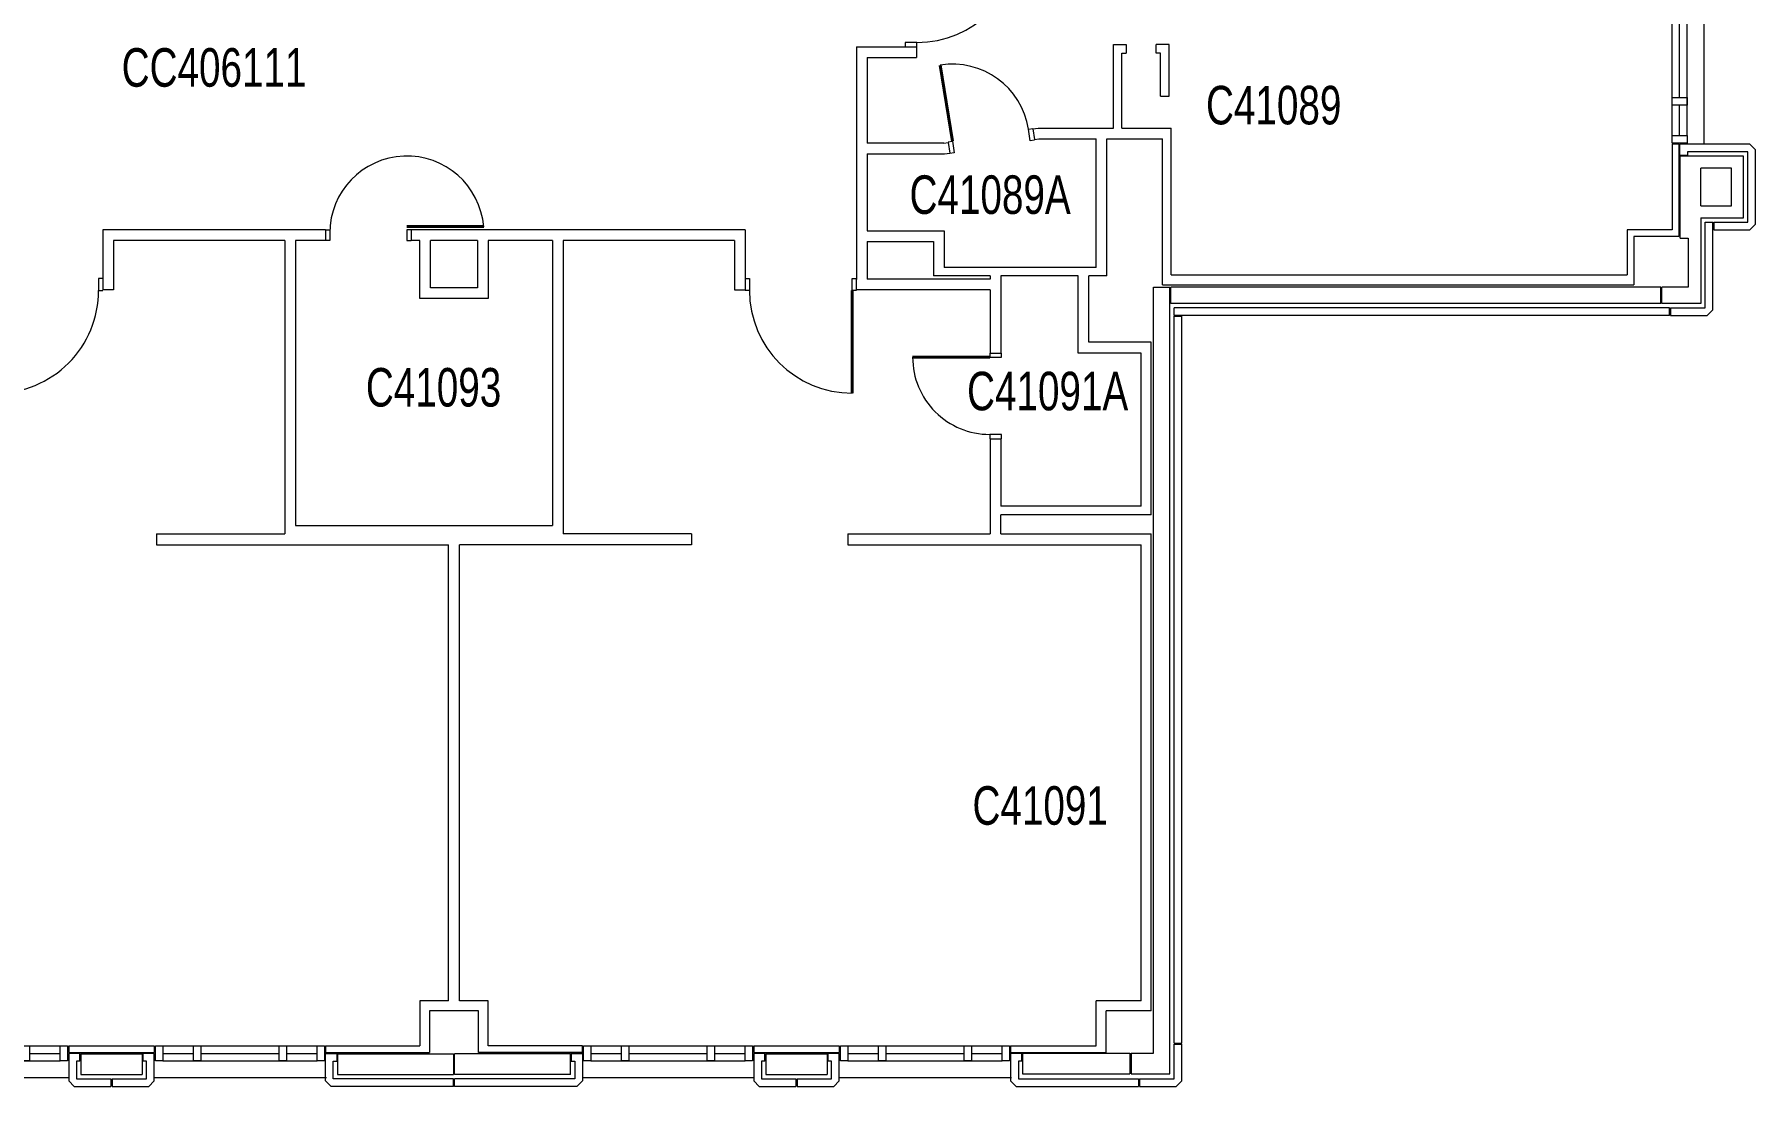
# Model space of a CAD drawing. Header units: inches. Extents: x 1097 to 10841, y 897 to 6841.
# Drawn here: x 10037 to 10841, y 1729 to 2220 of the extents above; entities that cross this region are included whole.
import ezdxf
from ezdxf.enums import TextEntityAlignment as Align

# ---------------------------------------------------------------- set-up
doc = ezdxf.new("R2010")
doc.units = ezdxf.units.IN
doc.header["$MEASUREMENT"] = 0
doc.layers.get('0').update_dxf_attribs({"lineweight": 18})
for name, color, linetype, lineweight, true_color in [('Level 15', 7, 'Continuous', 18, 0xfefefe), ('Level 16', 7, 'Continuous', 18, 0xfefefe), ('Level 23', 7, 'Continuous', 18, 0xfefefe), ('Level 25', 7, 'Continuous', 18, 0xfefefe), ('Level 26', 7, 'Continuous', 18, 0xfefefe), ('Level 48', 7, 'Continuous', 18, 0xfefefe)]:
    doc.layers.add(name, color=color, linetype=linetype, lineweight=lineweight, true_color=true_color)
doc.styles.add('Styledgn001', font='dgn001.shx')

# ---------------------------------------------------------------- blocks, each defined once
blk = doc.blocks.new('ASSWG2')
at = {"layer": 'Level 25', "color": 2, "linetype": 'Continuous', "lineweight": 40, "true_color": 0xffff00}
blk.add_line((48, 48.00025), (0, 48.00025), dxfattribs=at)
at = {"layer": 'Level 25', "color": 2, "linetype": 'Continuous', "lineweight": 13, "true_color": 0xffff00}
for points in [[(-5.5, 50), (-5.5, 48), (0, 48), (0, 50)], [(0, -2), (0, 0), (-5.5, 0), (-5.5, -2)]]:
    blk.add_lwpolyline(points, dxfattribs=at)
at = {"layer": 'Level 25', "color": 2, "linetype": 'Continuous', "lineweight": 0, "true_color": 0xffff00}
blk.add_ellipse((0, 48.00025), major_axis=(-0.00002, -48), ratio=1, start_param=6.283185016, end_param=7.853981295, dxfattribs=at)
blk = doc.blocks.new('DFULL1')
at = {"layer": 'Level 25', "color": 2, "linetype": 'Continuous', "lineweight": 40, "true_color": 0xffff00}
blk.add_line((35.87, 1.5), (0, 1.5), dxfattribs=at)
at = {"layer": 'Level 25', "color": 2, "linetype": 'Continuous', "lineweight": 0, "true_color": 0xffff00}
blk.add_ellipse((0, -1.5), major_axis=(-36, 0), ratio=1, start_param=3.224893, end_param=6.28328, dxfattribs=at)
at = {"layer": 'Level 26', "color": 2, "linetype": 'Continuous', "lineweight": 13, "true_color": 0xffff00}
for points in [[(-38, 0), (-36, 0), (-36, -5), (-38, -5)], [(2, 0), (0, 0), (0, -5), (2, -5)]]:
    blk.add_lwpolyline(points, dxfattribs=at)
blk = doc.blocks.new('ASSWG24')
at = {"layer": 'Level 25', "color": 2, "linetype": 'Continuous', "lineweight": 40, "true_color": 0xffff00}
blk.add_line((-41.21, 29.9), (-35.55, -5.66), dxfattribs=at)
at = {"layer": 'Level 25', "color": 2, "linetype": 'Continuous', "lineweight": 13, "true_color": 0xffff00}
for points in [[(2.84, -5.12), (0.86, -5.43), (0, 0), (1.98, 0.31)], [(-37.53, -5.97), (-35.55, -5.66), (-34.69, -11.09), (-36.66, -11.4)]]:
    blk.add_lwpolyline(points, dxfattribs=at)
at = {"layer": 'Level 25', "color": 2, "linetype": 'Continuous', "lineweight": 0, "true_color": 0xffff00}
blk.add_ellipse((-35.55, -5.66), major_axis=(35.55, 5.66), ratio=1, start_param=6.283185, end_param=7.853981, dxfattribs=at)
blk = doc.blocks.new('ASHNG66')
at = {"layer": 'Level 25', "color": 2, "linetype": 'Continuous', "lineweight": 40, "true_color": 0xffff00}
blk.add_line((-36, 0), (0, 0), dxfattribs=at)
at = {"layer": 'Level 25', "color": 2, "linetype": 'Continuous', "lineweight": 13, "true_color": 0xffff00}
for points in [[(0, 2), (0, 0), (5.5, 0), (5.5, 2)], [(5.5, -38), (5.5, -36), (0, -36), (0, -38)]]:
    blk.add_lwpolyline(points, dxfattribs=at)
at = {"layer": 'Level 25', "color": 2, "linetype": 'Continuous', "lineweight": 0, "true_color": 0xffff00}
blk.add_ellipse((0, 0), major_axis=(0, -36), ratio=1, start_param=4.712389, end_param=6.283186, dxfattribs=at)
blk = doc.blocks.new('ASHNG67')
at = {"layer": 'Level 25', "color": 2, "linetype": 'Continuous', "lineweight": 40, "true_color": 0xffff00}
blk.add_line((0, -48), (0, 0), dxfattribs=at)
at = {"layer": 'Level 25', "color": 2, "linetype": 'Continuous', "lineweight": 13, "true_color": 0xffff00}
for points in [[(-50, 5.5), (-48, 5.5), (-48, 0), (-50, 0)], [(2, 0), (0, 0), (0, 5.5), (2, 5.5)]]:
    blk.add_lwpolyline(points, dxfattribs=at)
at = {"layer": 'Level 25', "color": 2, "linetype": 'Continuous', "lineweight": 0, "true_color": 0xffff00}
blk.add_ellipse((0, 0), major_axis=(-48, 0), ratio=1, start_param=6.283185, end_param=7.853981, dxfattribs=at)
blk = doc.blocks.new('ASHNG69')
at = {"layer": 'Level 25', "color": 2, "linetype": 'Continuous', "lineweight": 40, "true_color": 0xffff00}
blk.add_line((0, -48), (0, 0), dxfattribs=at)
at = {"layer": 'Level 25', "color": 2, "linetype": 'Continuous', "lineweight": 13, "true_color": 0xffff00}
for points in [[(-2, 0), (0, 0), (0, 5.5), (-2, 5.5)], [(50, 5.5), (48, 5.5), (48, 0), (50, 0)]]:
    blk.add_lwpolyline(points, dxfattribs=at)
at = {"layer": 'Level 25', "color": 2, "linetype": 'Continuous', "lineweight": 0, "true_color": 0xffff00}
blk.add_ellipse((0, 0), major_axis=(48, 0), ratio=1, start_param=4.712389, end_param=6.283186, dxfattribs=at)
blk = doc.blocks.new('WINWIN38')
at = {"layer": 'Level 15', "color": 30, "linetype": 'Continuous', "lineweight": 0, "true_color": 0xf26432}
blk.add_line((79.874875, -15), (-0.489, -15), dxfattribs=at)
at = {"layer": 'Level 16', "color": 163, "linetype": 'Continuous', "lineweight": 0, "true_color": 0x5587b9}
for p, q in [((3.5, 0), (75.499875, 0)), ((3.5, -7), (75.499875, -7))]:
    blk.add_line(p, q, dxfattribs=at)
at = {"layer": 'Level 16', "color": 163, "linetype": 'Continuous', "lineweight": 13, "true_color": 0x5587b9}
for p, q in [((3.5, -3.5), (17.75, -3.5)), ((21.25, -3.5), (57.749875, -3.5)), ((61.249875, -3.5), (75.499875, -3.5))]:
    blk.add_line(p, q, dxfattribs=at)
for points in [[(3.5, 0), (3.5, -7), (0, -7), (0, 0), (3.5, 0)], [(21.25, 0), (21.25, -7), (17.75, -7), (17.75, 0), (21.25, 0)], [(61.249875, 0), (61.249875, -7), (57.749875, -7), (57.749875, 0), (61.249875, 0)], [(78.999875, 0), (78.999875, -7), (75.499875, -7), (75.499875, 0), (78.999875, 0)]]:
    blk.add_lwpolyline(points, close=True, dxfattribs=at)
blk = doc.blocks.new('WINWIN39')
at = {"layer": 'Level 15', "color": 30, "linetype": 'Continuous', "lineweight": 0, "true_color": 0xf26432}
blk.add_line((79.874875, -15), (-0.489, -15), dxfattribs=at)
at = {"layer": 'Level 16', "color": 163, "linetype": 'Continuous', "lineweight": 0, "true_color": 0x5587b9}
for p, q in [((3.5, 0), (75.499875, 0)), ((3.5, -7), (75.499875, -7))]:
    blk.add_line(p, q, dxfattribs=at)
at = {"layer": 'Level 16', "color": 163, "linetype": 'Continuous', "lineweight": 13, "true_color": 0x5587b9}
for p, q in [((3.5, -3.5), (17.75, -3.5)), ((21.25, -3.5), (57.749875, -3.5)), ((61.249875, -3.5), (75.499875, -3.5))]:
    blk.add_line(p, q, dxfattribs=at)
for points in [[(3.5, 0), (3.5, -7), (0, -7), (0, 0), (3.5, 0)], [(21.25, 0), (21.25, -7), (17.75, -7), (17.75, 0), (21.25, 0)], [(61.249875, 0), (61.249875, -7), (57.749875, -7), (57.749875, 0), (61.249875, 0)], [(78.999875, 0), (78.999875, -7), (75.499875, -7), (75.499875, 0), (78.999875, 0)]]:
    blk.add_lwpolyline(points, close=True, dxfattribs=at)
blk = doc.blocks.new('WINWIN40')
at = {"layer": 'Level 15', "color": 30, "linetype": 'Continuous', "lineweight": 0, "true_color": 0xf26432}
blk.add_line((79.874875, -15), (-0.489, -15), dxfattribs=at)
at = {"layer": 'Level 16', "color": 163, "linetype": 'Continuous', "lineweight": 0, "true_color": 0x5587b9}
for p, q in [((3.5, 0), (75.499875, 0)), ((3.5, -7), (75.499875, -7))]:
    blk.add_line(p, q, dxfattribs=at)
at = {"layer": 'Level 16', "color": 163, "linetype": 'Continuous', "lineweight": 13, "true_color": 0x5587b9}
for p, q in [((3.5, -3.5), (17.75, -3.5)), ((21.25, -3.5), (57.749875, -3.5)), ((61.249875, -3.5), (75.499875, -3.5))]:
    blk.add_line(p, q, dxfattribs=at)
for points in [[(3.5, 0), (3.5, -7), (0, -7), (0, 0), (3.5, 0)], [(21.25, 0), (21.25, -7), (17.75, -7), (17.75, 0), (21.25, 0)], [(61.249875, 0), (61.249875, -7), (57.749875, -7), (57.749875, 0), (61.249875, 0)], [(78.999875, 0), (78.999875, -7), (75.499875, -7), (75.499875, 0), (78.999875, 0)]]:
    blk.add_lwpolyline(points, close=True, dxfattribs=at)
blk = doc.blocks.new('WINWIN41')
at = {"layer": 'Level 15', "color": 30, "linetype": 'Continuous', "lineweight": 0, "true_color": 0xf26432}
blk.add_line((79.874875, -15), (-0.489, -15), dxfattribs=at)
at = {"layer": 'Level 16', "color": 163, "linetype": 'Continuous', "lineweight": 0, "true_color": 0x5587b9}
for p, q in [((3.5, 0), (75.499875, 0)), ((3.5, -7), (75.499875, -7))]:
    blk.add_line(p, q, dxfattribs=at)
at = {"layer": 'Level 16', "color": 163, "linetype": 'Continuous', "lineweight": 13, "true_color": 0x5587b9}
for p, q in [((3.5, -3.5), (17.75, -3.5)), ((21.25, -3.5), (57.749875, -3.5)), ((61.249875, -3.5), (75.499875, -3.5))]:
    blk.add_line(p, q, dxfattribs=at)
for points in [[(3.5, 0), (3.5, -7), (0, -7), (0, 0), (3.5, 0)], [(21.25, 0), (21.25, -7), (17.75, -7), (17.75, 0), (21.25, 0)], [(61.249875, 0), (61.249875, -7), (57.749875, -7), (57.749875, 0), (61.249875, 0)], [(78.999875, 0), (78.999875, -7), (75.499875, -7), (75.499875, 0), (78.999875, 0)]]:
    blk.add_lwpolyline(points, close=True, dxfattribs=at)

msp = doc.modelspace()

# ---------------------------------------------------------------- linework, layer by layer
at = {"layer": 'Level 15', "color": 30, "linetype": 'Continuous', "lineweight": 0, "true_color": 0xf26432}
msp.add_line((10816.544, 2168.544125), (10816.544, 2268.544), dxfattribs=at)
at = {"layer": 'Level 15', "color": 30, "linetype": 'Continuous', "lineweight": 13, "true_color": 0xf26432}
for p, q in [((10837.919125, 2168.544125), (10805.04425, 2168.544125)), ((10805.04425, 2168.544125), (10805.04425, 2163.294125)), ((10808.669375, 2163.294125), (10805.04425, 2163.294125)), ((10805.29425, 2124.62425), (10805.29425, 2162.919125)), ((10834.919125, 2162.919125), (10805.29425, 2162.919125)), ((10836.919125, 2164.919125), (10808.669375, 2164.919125)), ((10808.669375, 2164.919125), (10808.669375, 2163.294125)), ((10834.919125, 2134.16925), (10834.919125, 2162.919125)), ((10836.919125, 2132.16925), (10836.919125, 2164.919125)), ((10837.919125, 2168.544125), (10840.544125, 2165.919125)), ((10840.544125, 2131.169125), (10840.544125, 2165.919125)), ((10829.294, 2157.294), (10814.91925, 2157.294)), ((10814.91925, 2139.79425), (10814.91925, 2157.294)), ((10829.294, 2139.79425), (10829.294, 2157.294)), ((10814.91925, 2139.79425), (10829.294, 2139.79425)), ((10814.91925, 2134.16925), (10814.91925, 2124.62425)), ((10814.91925, 2134.16925), (10834.919125, 2134.16925)), ((10816.919125, 2092.16925), (10816.919125, 2132.16925)), ((10816.919125, 2132.16925), (10820.544125, 2132.16925)), ((10820.544125, 2091.169125), (10820.544125, 2132.16925)), ((10821.044125, 2132.16925), (10836.919125, 2132.16925)), ((10821.044125, 2132.16925), (10821.044125, 2128.544125)), ((10840.544125, 2131.169125), (10837.919125, 2128.544125)), ((10805.29425, 2124.62425), (10809.04425, 2124.62425)), ((10809.04425, 2124.62425), (10809.04425, 2101.79425)), ((10814.91925, 2124.62425), (10814.91925, 2094.169125)), ((10821.044125, 2128.544125), (10837.919125, 2128.544125)), ((10559.29425, 1744.169125), (10559.29425, 2101.79425)), ((10559.29425, 2101.79425), (10566.91925, 2101.79425)), ((10566.91925, 1734.544), (10566.91925, 2101.79425)), ((10796.294, 2101.79425), (10567.41925, 2101.79425)), ((10567.41925, 2094.169125), (10567.41925, 2101.79425)), ((10796.294, 2094.169125), (10796.294, 2101.79425)), ((10809.04425, 2101.79425), (10796.794, 2101.79425)), ((10796.794, 2094.169125), (10796.794, 2101.79425)), ((10796.294, 2094.169125), (10567.41925, 2094.169125)), ((10800.294, 2092.169125), (10568.919, 2092.169125)), ((10568.919, 2088.544), (10568.919, 2092.169125)), ((10814.91925, 2094.169125), (10796.794, 2094.169125)), ((10800.294, 2088.544), (10800.294, 2092.169125)), ((10800.794, 2092.16925), (10816.919125, 2092.16925)), ((10800.794, 2092.16925), (10800.794, 2088.544125)), ((10817.919125, 2088.544125), (10820.544125, 2091.169125)), ((10800.294, 2088.544), (10568.919, 2088.544)), ((10568.919, 1748.783375), (10568.919, 2088.294)), ((10568.919, 2088.294), (10572.544, 2088.294)), ((10572.544, 1748.78325), (10572.544, 2088.294)), ((10800.794, 2088.544125), (10817.919125, 2088.544125)), ((10568.919, 1748.783375), (10572.544, 1748.78325)), ((10568.919, 1732.169125), (10568.919, 1748.283375)), ((10568.919, 1748.283375), (10572.544, 1748.28325)), ((10572.544, 1731.169), (10572.544, 1748.28325)), ((10057.794125, 1744.043875), (10052.544, 1744.043875)), ((10052.544, 1744.043875), (10052.544, 1731.169)), ((10057.794125, 1740.41875), (10056.169125, 1740.41875)), ((10056.169125, 1740.41875), (10056.169125, 1732.169)), ((10057.794125, 1740.41875), (10057.794125, 1744.043875)), ((10058.16925, 1743.794), (10058.169125, 1734.169)), ((10058.16925, 1743.794), (10086.919125, 1743.794)), ((10086.919125, 1743.794), (10086.919, 1734.169)), ((10092.544, 1744.043875), (10087.294, 1744.043875)), ((10087.294, 1740.41875), (10087.294, 1744.043875)), ((10088.919, 1740.41875), (10087.294, 1740.41875)), ((10088.919, 1732.169), (10088.919, 1740.41875)), ((10092.544, 1731.169), (10092.544, 1744.043875)), ((10172.533, 1731.169), (10172.533, 1744.043875)), ((10172.533, 1744.043875), (10177.783125, 1744.043875)), ((10176.158125, 1732.169), (10176.158125, 1740.41875)), ((10176.158125, 1740.41875), (10177.783125, 1740.41875)), ((10177.783125, 1744.043875), (10177.783125, 1740.41875)), ((10178.15825, 1743.794), (10178.158125, 1734.169)), ((10178.15825, 1743.794), (10232.294125, 1743.794)), ((10232.294125, 1743.794), (10232.294125, 1734.169)), ((10286.908125, 1743.794), (10232.794125, 1743.794)), ((10232.794125, 1734.169), (10232.794125, 1743.794)), ((10286.908, 1734.169), (10286.908125, 1743.794)), ((10287.283, 1744.043875), (10292.533, 1744.043875)), ((10287.283, 1744.043875), (10287.283, 1740.41875)), ((10287.283, 1740.41875), (10288.908, 1740.41875)), ((10288.908, 1740.41875), (10288.908, 1732.169)), ((10292.533, 1744.043875), (10292.533, 1731.169)), ((10377.783, 1744.043875), (10372.532875, 1744.043875)), ((10372.532875, 1744.043875), (10372.532875, 1731.169)), ((10377.783, 1740.41875), (10376.158, 1740.41875)), ((10376.158, 1740.41875), (10376.158, 1732.169)), ((10377.783, 1740.41875), (10377.783, 1744.043875)), ((10378.158125, 1743.794), (10378.158, 1734.169)), ((10378.158125, 1743.794), (10406.908, 1743.794)), ((10406.908, 1743.794), (10406.907875, 1734.169)), ((10412.532875, 1744.043875), (10407.282875, 1744.043875)), ((10407.282875, 1740.41875), (10407.282875, 1744.043875)), ((10408.907875, 1740.41875), (10407.282875, 1740.41875)), ((10408.907875, 1732.169), (10408.907875, 1740.41875)), ((10412.532875, 1731.169), (10412.532875, 1744.043875)), ((10497.794125, 1744.044), (10492.544, 1744.044)), ((10492.544, 1744.044), (10492.544, 1731.169)), ((10497.794125, 1740.419), (10496.169125, 1740.419)), ((10496.169125, 1740.419), (10496.169125, 1732.169125)), ((10497.794125, 1740.419), (10497.794125, 1744.044)), ((10498.169125, 1744.169125), (10548.294, 1744.169125)), ((10498.169125, 1744.169125), (10498.169125, 1734.544)), ((10548.294, 1744.169125), (10548.294, 1734.544)), ((10548.794, 1744.169125), (10559.29425, 1744.169125)), ((10548.794, 1744.169125), (10548.794, 1734.544)), ((10055.169, 1728.544), (10052.544, 1731.169)), ((10056.169125, 1732.169), (10072.305, 1732.169)), ((10058.169125, 1734.169), (10086.919, 1734.169)), ((10072.305, 1732.169), (10072.305, 1728.544)), ((10072.805125, 1732.169), (10072.805, 1728.544)), ((10072.805125, 1732.169), (10088.919, 1732.169)), ((10092.544, 1731.169), (10089.919, 1728.544)), ((10172.533, 1731.169), (10175.158, 1728.544)), ((10232.294125, 1732.169), (10176.158125, 1732.169)), ((10178.158125, 1734.169), (10232.294125, 1734.169)), ((10232.294, 1728.544), (10232.294125, 1732.169)), ((10232.794, 1728.544), (10232.794125, 1732.169)), ((10286.908, 1734.169), (10232.794125, 1734.169)), ((10288.908, 1732.169), (10232.794125, 1732.169)), ((10292.533, 1731.169), (10289.908, 1728.544)), ((10375.157875, 1728.544), (10372.532875, 1731.169)), ((10376.158, 1732.169), (10392.293875, 1732.169)), ((10378.158, 1734.169), (10406.907875, 1734.169)), ((10392.293875, 1732.169), (10392.293875, 1728.544)), ((10392.794, 1732.169), (10392.793875, 1728.544)), ((10392.794, 1732.169), (10408.907875, 1732.169)), ((10412.532875, 1731.169), (10409.907875, 1728.544)), ((10492.544, 1731.169), (10495.169, 1728.544)), ((10496.169125, 1732.169125), (10552.294, 1732.169125)), ((10498.169125, 1734.544), (10548.294, 1734.544)), ((10548.794, 1734.544), (10566.91925, 1734.544)), ((10552.294, 1732.169125), (10552.294, 1728.544)), ((10552.794, 1732.169125), (10568.919, 1732.169125)), ((10552.794, 1732.169125), (10552.794, 1728.544)), ((10572.544, 1731.169), (10569.919, 1728.544)), ((10055.169, 1728.544), (10072.305, 1728.544)), ((10072.805, 1728.544), (10089.919, 1728.544)), ((10232.294, 1728.544), (10175.158, 1728.544)), ((10289.908, 1728.544), (10232.794, 1728.544)), ((10375.157875, 1728.544), (10392.293875, 1728.544)), ((10392.793875, 1728.544), (10409.907875, 1728.544)), ((10495.169, 1728.544), (10552.294, 1728.544)), ((10552.794, 1728.544), (10569.919, 1728.544))]:
    msp.add_line(p, q, dxfattribs=at)
at = {"layer": 'Level 16', "color": 163, "linetype": 'Continuous', "lineweight": 0, "true_color": 0x5587b9}
for p, q in [((10801.544, 2172.555), (10801.544, 2266.794)), ((10808.544, 2172.555), (10808.544, 2266.794))]:
    msp.add_line(p, q, dxfattribs=at)
at = {"layer": 'Level 16', "color": 163, "linetype": 'Continuous', "lineweight": 13, "true_color": 0x5587b9}
for p, q in [((10805.044, 2190.305), (10805.044, 2226.805)), ((10805.044, 2172.555), (10805.044, 2186.805))]:
    msp.add_line(p, q, dxfattribs=at)
for points in [[(10801.544, 2190.305), (10808.544, 2190.305), (10808.544, 2186.805), (10801.544, 2186.805), (10801.544, 2190.305)], [(10801.544, 2172.555), (10808.544, 2172.555), (10808.544, 2169.055), (10801.544, 2169.055), (10801.544, 2172.555)]]:
    msp.add_lwpolyline(points, close=True, dxfattribs=at)
at = {"layer": 'Level 23', "color": 2, "linetype": 'Continuous', "lineweight": 13, "true_color": 0xffff00}
for p, q in [((10420.544, 2214.044), (10448.544, 2214.044)), ((10420.544, 2214.044), (10420.544, 2105.544)), ((10448.544, 2214.044), (10448.544, 2209.044)), ((10540.544, 2176.044), (10540.544, 2215.044)), ((10540.544, 2215.044), (10546.544, 2215.044)), ((10544.544, 2176.044), (10544.544, 2211.044)), ((10544.544, 2211.044), (10546.544, 2211.044)), ((10546.544, 2215.044), (10546.544, 2211.044)), ((10566.544, 2215.044), (10560.544, 2215.044)), ((10560.544, 2211.044), (10560.544, 2215.044)), ((10562.544, 2211.044), (10560.544, 2211.044)), ((10562.544, 2191.044), (10562.544, 2211.044)), ((10566.544, 2191.044), (10566.544, 2215.044)), ((10425.544, 2209.044), (10448.544, 2209.044)), ((10425.544, 2209.044), (10425.544, 2169.044)), ((10562.544, 2191.044), (10566.544, 2191.044)), ((10502.902875, 2175.65525), (10505.346125, 2176.044)), ((10502.902875, 2175.65525), (10503.6885, 2170.717375)), ((10503.6885, 2170.717375), (10505.74125, 2171.044)), ((10505.346125, 2176.044), (10540.544, 2176.044)), ((10505.74125, 2171.044), (10532.544, 2171.044)), ((10532.544, 2111.044), (10532.544, 2171.044)), ((10537.544125, 2107.044), (10537.544125, 2171.044)), ((10537.544125, 2171.044), (10563.544, 2171.044)), ((10544.544, 2176.044), (10567.544, 2176.044)), ((10563.544, 2102.919), (10563.544, 2171.044)), ((10567.544, 2107.544), (10567.544, 2176.044)), ((10461.346125, 2169.044), (10425.544, 2169.044)), ((10425.544, 2164.044), (10461.74125, 2164.044)), ((10425.544, 2164.044), (10425.544, 2128.044)), ((10461.346125, 2169.044), (10463.39975, 2169.37075)), ((10461.74125, 2164.044), (10464.185375, 2164.432875)), ((10463.39975, 2169.37075), (10464.185375, 2164.432875)), ((10801.544, 2168.555), (10801.544, 2128.544)), ((10804.669125, 2168.555), (10801.544, 2168.555)), ((10804.669125, 2168.555), (10804.669125, 2125.419)), ((10172.544, 2128.544), (10068.544, 2128.544)), ((10068.544, 2128.544), (10068.544, 2100.544)), ((10073.544, 2123.544), (10073.544, 2100.544)), ((10153.544, 2123.544), (10073.544, 2123.544)), ((10153.544, 2123.544), (10153.544, 1986.544)), ((10158.544, 2123.544), (10158.544, 1990.544)), ((10172.544, 2123.544), (10158.544, 2123.544)), ((10172.544, 2128.544), (10172.544, 2123.544)), ((10368.544, 2128.544), (10212.544, 2128.544)), ((10212.544, 2128.544), (10212.544, 2123.544)), ((10216.544, 2123.544), (10212.544, 2123.544)), ((10216.544, 2096.544), (10216.544, 2123.544)), ((10221.544125, 2101.544125), (10221.544125, 2123.544)), ((10243.544, 2123.544), (10221.544125, 2123.544)), ((10243.544, 2123.544), (10243.544, 2101.544125)), ((10248.544, 2123.544), (10248.544, 2096.544)), ((10278.544, 2123.544), (10248.544, 2123.544)), ((10278.544, 2123.544), (10278.544, 1990.544)), ((10363.544, 2123.544), (10283.544, 2123.544)), ((10283.544, 2123.544), (10283.544, 1986.544)), ((10363.544, 2123.544), (10363.544, 2100.544)), ((10368.544, 2128.544), (10368.544, 2100.544)), ((10425.544, 2128.044), (10461.544, 2128.044)), ((10425.544, 2123.044), (10425.544, 2105.544)), ((10425.544, 2123.044), (10456.544, 2123.044)), ((10456.544, 2123.044), (10456.544, 2107.044)), ((10461.544, 2128.044), (10461.544, 2111.044)), ((10801.544, 2128.544), (10780.544, 2128.544)), ((10780.544, 2128.544), (10780.544, 2107.544)), ((10804.669125, 2125.419), (10783.669125, 2125.419)), ((10783.669125, 2125.419), (10783.669125, 2102.919)), ((10483.044, 2107.044), (10456.544, 2107.044)), ((10532.544, 2111.044), (10461.544, 2111.044)), ((10483.044, 2107.044), (10483.044, 2105.544)), ((10524.044, 2107.044), (10488.044, 2107.044)), ((10488.044, 2107.044), (10488.044, 2071.044)), ((10524.044, 2071.044), (10524.044, 2107.044)), ((10529.044, 2076.044), (10529.044, 2107.044)), ((10537.544125, 2107.044), (10529.044, 2107.044)), ((10567.544, 2107.544), (10780.544, 2107.544)), ((10073.544, 2100.544), (10068.544, 2100.544)), ((10243.544, 2101.544125), (10221.544125, 2101.544125)), ((10363.544, 2100.544), (10368.544, 2100.544)), ((10420.544, 2100.544), (10420.544, 2105.544)), ((10483.044, 2100.544), (10420.544, 2100.544)), ((10483.044, 2105.544), (10425.544, 2105.544)), ((10483.044, 2100.544), (10483.044, 2071.044)), ((10563.544, 2102.919), (10783.669125, 2102.919)), ((10248.544, 2096.544), (10216.544, 2096.544)), ((10558.169125, 2076.044), (10529.044, 2076.044)), ((10558.169125, 1995.544), (10558.169125, 2076.044)), ((10483.044, 2071.044), (10488.044, 2071.044)), ((10553.544, 2071.044), (10524.044, 2071.044)), ((10553.544, 1999.544), (10553.544, 2071.044)), ((10483.044, 2031.044), (10488.044, 2031.044)), ((10483.044, 2031.044), (10483.044, 1986.544)), ((10488.044, 2031.044), (10488.044, 1999.544)), ((10553.544, 1999.544), (10488.044, 1999.544)), ((10558.169125, 1995.544), (10488.044, 1995.544)), ((10488.044, 1986.544), (10488.044, 1995.544)), ((10093.544, 1986.544), (10153.544, 1986.544)), ((10093.544, 1986.544), (10093.544, 1981.544)), ((10158.544, 1990.544), (10278.544, 1990.544)), ((10343.544, 1986.544), (10283.544, 1986.544)), ((10343.544, 1986.544), (10343.544, 1981.544)), ((10416.544, 1986.544), (10416.544, 1981.544)), ((10416.544, 1986.544), (10483.044, 1986.544)), ((10488.044, 1986.544), (10558.169125, 1986.544)), ((10558.169125, 1763.91925), (10558.169125, 1986.544)), ((10093.544, 1981.544), (10230.044, 1981.544)), ((10230.044, 1768.544), (10230.044, 1981.544)), ((10235.044, 1768.544), (10235.044, 1981.544)), ((10343.544, 1981.544), (10235.044, 1981.544)), ((10416.544, 1981.544), (10553.544, 1981.544)), ((10553.544, 1768.54425), (10553.544, 1981.544)), ((10216.544, 1768.544), (10216.544, 1747.544)), ((10230.044, 1768.544), (10216.544, 1768.544)), ((10243.919, 1763.918875), (10221.169125, 1763.918875)), ((10221.169125, 1763.918875), (10221.169125, 1744.418875)), ((10248.544, 1768.544), (10235.044, 1768.544)), ((10243.919, 1744.418875), (10243.919, 1763.918875)), ((10248.544, 1747.544), (10248.544, 1768.544)), ((10532.544, 1747.544), (10532.544, 1768.54425)), ((10553.544, 1768.54425), (10532.544, 1768.54425)), ((10537.169125, 1744.419), (10537.169125, 1763.91925)), ((10558.169125, 1763.91925), (10537.169125, 1763.91925)), ((10052.544, 1747.544), (10092.544, 1747.544)), ((10052.544, 1747.544), (10052.544, 1744.418875)), ((10092.544, 1747.544), (10092.544, 1744.418875)), ((10172.533, 1747.544), (10216.544, 1747.544)), ((10172.533, 1747.544), (10172.533, 1744.418875)), ((10292.533, 1747.544), (10248.544, 1747.544)), ((10292.533, 1744.418875), (10292.533, 1747.544)), ((10372.532875, 1747.544), (10412.532875, 1747.544)), ((10372.532875, 1747.544), (10372.532875, 1744.418875)), ((10412.532875, 1747.544), (10412.532875, 1744.418875)), ((10492.544, 1747.544), (10532.544, 1747.544)), ((10492.544, 1747.544), (10492.544, 1744.419)), ((10052.544, 1744.418875), (10092.544, 1744.418875)), ((10172.533, 1744.418875), (10221.169125, 1744.418875)), ((10292.533, 1744.418875), (10243.919, 1744.418875)), ((10372.532875, 1744.418875), (10412.532875, 1744.418875)), ((10492.544, 1744.419), (10537.169125, 1744.419))]:
    msp.add_line(p, q, dxfattribs=at)
msp.add_point((10420.544, 2105.544), dxfattribs=at)

# ---------------------------------------------------------------- block references
at = {"color": 7, "linetype": 'Continuous', "lineweight": 0, "true_color": 0xfefefe}
for name, p in [('ASSWG2', (10448.794, 2216.044)), ('ASSWG24', (10500.8885, 2175.588125)), ('DFULL1', (10210.544, 2128.544)), ('ASHNG69', (10018.544, 2100.294)), ('ASHNG67', (10418.544, 2100.294)), ('ASHNG66', (10482.794, 2069.044))]:
    msp.add_blockref(name, p, dxfattribs=at)
at = {"color": 3, "linetype": 'Continuous', "lineweight": 13, "true_color": 0x00ff00}
for name, p in [('WINWIN38', (9973.044, 1747.544)), ('WINWIN39', (10093.044, 1747.544)), ('WINWIN40', (10293.033, 1747.544)), ('WINWIN41', (10413.043875, 1747.544))]:
    msp.add_blockref(name, p, dxfattribs=at)

# ---------------------------------------------------------------- texts
at = {"layer": 'Level 48', "color": 120, "linetype": 'Continuous', "lineweight": 13, "true_color": 0x00ffcd, "style": 'Styledgn001', "width": 0.75}
for s, p in [('CC406111', (10120.469624, 2204.387125)), ('C41089', (10615.45154, 2186.794)), ('C41089A', (10482.983934, 2144.99075)), ('C41093', (10223.002318, 2055.044)), ('C41091A', (10509.854023, 2053.294)), ('C41091', (10506.365106, 1859.787))]:
    msp.add_text(s, height=18, dxfattribs=at).set_placement(p, align=Align.MIDDLE_CENTER)

doc.saveas('drawing.dxf')
